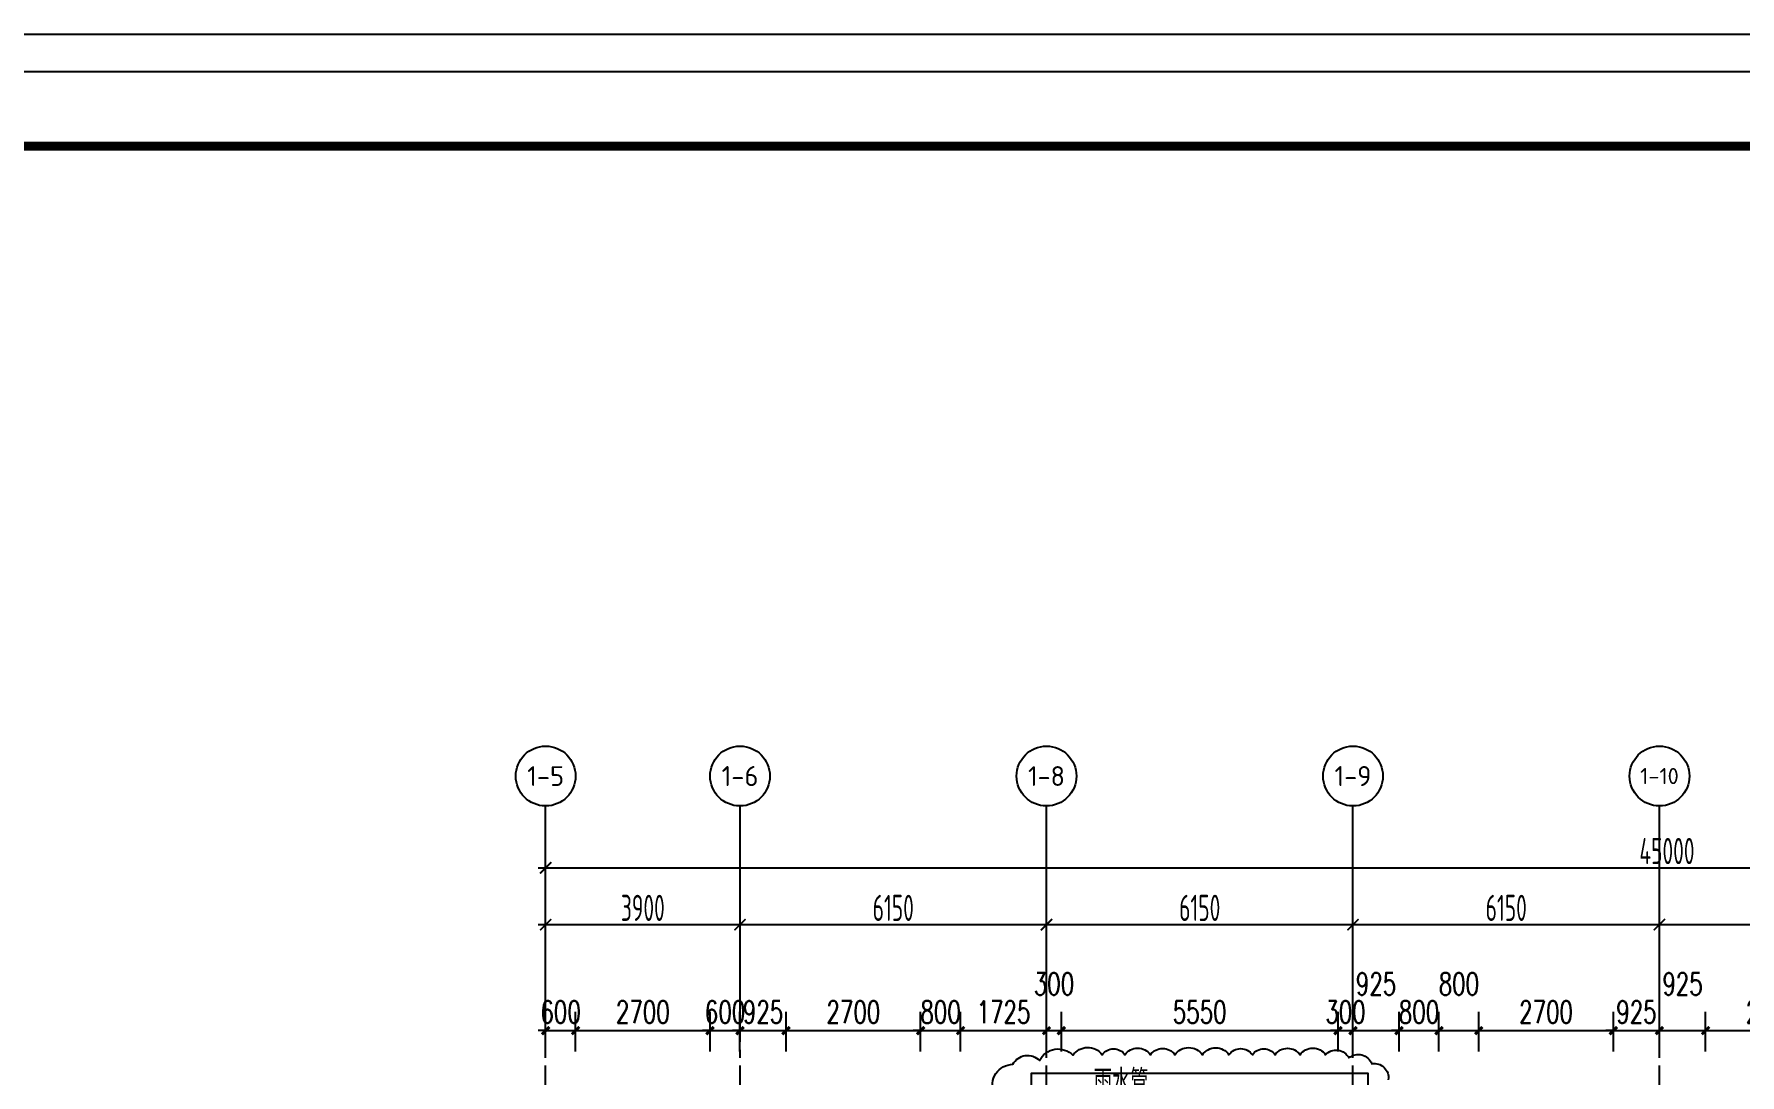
# Model space of a CAD drawing. Header units: millimetres. Extents: x -1048436 to -185795, y -983427 to 400387.
# Drawn here: x -749677 to -715449, y 21351 to 42240 of the extents above; entities that cross this region are included whole.
import ezdxf
from ezdxf.enums import TextEntityAlignment as Align

# ---------------------------------------------------------------- set-up
doc = ezdxf.new("R2010")
doc.units = ezdxf.units.MM
doc.header["$LTSCALE"] = 500
doc.linetypes.add('一层轴网$0$CENTER', pattern=[50.8, 31.75, -6.35, 6.35, -6.35])
for name, color, linetype in [('AXIS_TEXT', 7, 'Continuous'), ('C-SHET-TTLB', 11, 'Continuous'), ('PUB_DIM', 3, 'Continuous'), ('PUB_TEXT', 7, 'Continuous'), ('一层轴网$0$建-文字', 4, 'Continuous'), ('一层轴网$0$建-符号', 150, 'Continuous'), ('一层轴网$0$建-轴线', 1, '一层轴网$0$CENTER')]:
    doc.layers.add(name, color=color, linetype=linetype)
doc.layers.add('建-非打-01', color=6, linetype='Continuous', plot=False)
doc.styles.add('_TCH_DIM', font='SIMPLEX', dxfattribs={"bigfont": 'GBCBIG'})
doc.styles.add('_TCH_DIM_T3', font='SIMPLEX', dxfattribs={"width": 0.705882, "bigfont": 'GBCBIG'})
doc.styles.add('COMPLEX', font='COMPLEX')
doc.styles.add('ECADI', font='hzs.shx', dxfattribs={"width": 0.7, "bigfont": 'hztxt.shx'})
doc.styles.add('一层轴网$0$XD2008', font='xd-hzs.shx', dxfattribs={"width": 0.7, "bigfont": 'xd-hztxt.shx'})
doc.styles.add('一层轴网$0$XD2008_T3', font='xd-hzs.shx', dxfattribs={"width": 0.7, "bigfont": 'xd-hztxt.shx'})
doc.dimstyles.new('_TCH_ARCH&&150', dxfattribs={"dimtxt": 446.25, "dimasz": 150, "dimexe": 375, "dimexo": 450, "dimgap": 150, "dimtad": 1, "dimdec": 0, "dimzin": 0, "dimdsep": 46, "dimtxsty": '_TCH_DIM_T3', "dimblk": 'ARCHTICK', "dimcen": 0.09, "dimclrt": 7, "dimazin": 2, "dimtfac": 1, "dimtdec": 0, "dimtix": 1, "dimtmove": 2, "dimatfit": 3, "dimldrblk": 'ARCHTICK', "dimfxl": 1, "dimtolj": 1, "dimtzin": 0, "dimarcsym": 0})
doc.dimstyles.new('一层轴网$0$XD100&&150', dxfattribs={"dimtxt": 525, "dimasz": 225, "dimexe": 150, "dimexo": 150, "dimgap": 75, "dimtad": 1, "dimdec": 0, "dimdsep": 46, "dimtxsty": '一层轴网$0$XD2008_T3', "dimblk": '一层轴网$0$_ARCHTICK', "dimcen": 2.5, "dimdle": 150, "dimclrt": 7, "dimaunit": 1, "dimadec": 0, "dimazin": 0, "dimtfac": 1, "dimtdec": 0, "dimtix": 1, "dimtmove": 0, "dimatfit": 3, "dimfxl": 1, "dimtolj": 1, "dimtzin": 0, "dimarcsym": 0})

# ---------------------------------------------------------------- blocks, each defined once
blk = doc.blocks.new('集团图框A0')
at = {"layer": 'C-SHET-TTLB'}
for points in [[(1015.73, -1212.37), (1015.73, -2063.37), (-183.27, -2063.37), (-183.27, -1212.37)], [(1010.73, -1217.37), (1010.73, -2058.37), (-178.27, -2058.37), (-178.27, -1217.37)]]:
    blk.add_lwpolyline(points, close=True, dxfattribs=at)
at = {"layer": 'C-SHET-TTLB', "const_width": 1.2}
blk.add_lwpolyline([(-159.87, -1227.37), (1000.73, -1227.37), (1000.73, -2048.37), (-159.87, -2048.37)], close=True, dxfattribs=at)
at = {"color": 2, "style": 'ECADI', "width": 0.7}
for tag, p in [('序号1', (929.61, -1745.73)), ('记要1', (957.8, -1745.75)), ('日期1', (993.15, -1745.56)), ('序号2', (929.61, -1751.61)), ('记要2', (957.8, -1751.63)), ('日期2', (993.15, -1751.44)), ('序号3', (929.61, -1757.47)), ('记要3', (957.8, -1757.49)), ('日期3', (993.15, -1757.31)), ('序号4', (929.61, -1763.36)), ('记要4', (957.8, -1763.38)), ('日期4', (993.15, -1763.19)), ('合作设计单位', (962.41, -1906.6)), ('审定人', (961.73, -1925.59)), ('审核人', (961.73, -1935.07)), ('设计总负责人', (961.73, -1944.83)), ('专业负责人', (961.73, -1955.56)), ('校对人', (961.73, -1965.81)), ('设计人', (961.73, -1975.68)), ('建设单位上', (964.26, -1983.78)), ('建设单位中', (964.26, -1987.74)), ('建设单位下', (964.26, -1991.58)), ('项目名称上', (964.24, -1996.15)), ('项目名称中', (964.24, -2000.23)), ('项目名称下', (964.24, -2004.18)), ('子项', (963.47, -2010.78)), ('图名上', (964.36, -2017.44)), ('图名中', (964.36, -2021.34)), ('图名下', (964.36, -2025.46)), ('工程编号', (946.99, -2031.42)), ('阶段', (983.81, -2031.45)), ('比例', (945.85, -2038.04)), ('专业', (983.61, -2037.82)), ('日期', (945.99, -2044.58)), ('图别、图号', (985.93, -2044.68))]:
    blk.add_attdef(tag, text='', height=3.5, dxfattribs=at).set_placement(p, align=Align.MIDDLE)
blk = doc.blocks.new('A0')
blk.add_blockref('集团图框A0', (-1070456.26, -656962.74))
blk = doc.blocks.new('A$C1A8E3B15')
at = {"layer": 'PUB_TEXT', "style": '_TCH_DIM'}
blk.add_text('雨水管', height=506.4, dxfattribs=at).set_placement((25100, 773))
blk = doc.blocks.new('_AXISO')
blk.add_circle((0, 0), 0.5)
at = {"layer": 'AXIS_TEXT', "style": 'COMPLEX', "width": 1.041667}
blk.add_attdef('A', text='', height=0.56, dxfattribs=at).set_placement((-0.25, -0.28), (0.25, -0.28), align=Align.FIT)
blk = doc.blocks.new('一层轴网$0$_ARCHTICK')
at = {"color": 0, "linetype": 'ByBlock', "const_width": 0.15}
blk.add_lwpolyline([(-0.5, -0.5), (0.5, 0.5)], dxfattribs=at)
blk = doc.blocks.new('*D3036')
at = {"layer": 'Defpoints', "color": 0, "transparency": 16777216}
for p in [(17850, 83960), (13950, 82276), (17850, 82276)]:
    blk.add_point(p, dxfattribs=at)
at = {"layer": '一层轴网$0$建-符号', "color": 0, "lineweight": -2, "transparency": 16777216}
for p, q in [((13800, 83960), (18000, 83960)), ((13950, 82426), (13950, 84110)), ((17850, 82426), (17850, 84110))]:
    blk.add_line(p, q, dxfattribs=at)
at = {"layer": '一层轴网$0$建-符号', "color": 0, "lineweight": -2, "transparency": 16777216, "xscale": 225, "yscale": 225, "zscale": 225, "rotation": 180}
blk.add_blockref('一层轴网$0$_ARCHTICK', (13950, 83960), dxfattribs=at)
at = {"layer": '一层轴网$0$建-符号', "color": 0, "lineweight": -2, "transparency": 16777216, "xscale": 225, "yscale": 225, "zscale": 225}
blk.add_blockref('一层轴网$0$_ARCHTICK', (17850, 83960), dxfattribs=at)
at = {"layer": '一层轴网$0$建-符号', "color": 7, "transparency": 16777216, "insert": (15900, 84297), "char_height": 525, "attachment_point": 5, "style": '一层轴网$0$XD2008_T3'}
blk.add_mtext('\\A1;3900', dxfattribs=at)
blk = doc.blocks.new('*D3037')
at = {"layer": 'Defpoints', "color": 0, "transparency": 16777216}
for p in [(24000, 83960), (17850, 82276), (24000, 82276)]:
    blk.add_point(p, dxfattribs=at)
at = {"layer": '一层轴网$0$建-符号', "color": 0, "lineweight": -2, "transparency": 16777216}
for p, q in [((17700, 83960), (24150, 83960)), ((17850, 82426), (17850, 84110)), ((24000, 82426), (24000, 84110))]:
    blk.add_line(p, q, dxfattribs=at)
at = {"layer": '一层轴网$0$建-符号', "color": 0, "lineweight": -2, "transparency": 16777216, "xscale": 225, "yscale": 225, "zscale": 225, "rotation": 180}
blk.add_blockref('一层轴网$0$_ARCHTICK', (17850, 83960), dxfattribs=at)
at = {"layer": '一层轴网$0$建-符号', "color": 0, "lineweight": -2, "transparency": 16777216, "xscale": 225, "yscale": 225, "zscale": 225}
blk.add_blockref('一层轴网$0$_ARCHTICK', (24000, 83960), dxfattribs=at)
at = {"layer": '一层轴网$0$建-符号', "color": 7, "transparency": 16777216, "insert": (20925, 84297), "char_height": 525, "attachment_point": 5, "style": '一层轴网$0$XD2008_T3'}
blk.add_mtext('\\A1;6150', dxfattribs=at)
blk = doc.blocks.new('*D3038')
at = {"layer": 'Defpoints', "color": 0, "transparency": 16777216}
for p in [(30150, 83960), (24000, 82276), (30150, 82276)]:
    blk.add_point(p, dxfattribs=at)
at = {"layer": '一层轴网$0$建-符号', "color": 0, "lineweight": -2, "transparency": 16777216}
for p, q in [((23850, 83960), (30300, 83960)), ((24000, 82426), (24000, 84110)), ((30150, 82426), (30150, 84110))]:
    blk.add_line(p, q, dxfattribs=at)
at = {"layer": '一层轴网$0$建-符号', "color": 0, "lineweight": -2, "transparency": 16777216, "xscale": 225, "yscale": 225, "zscale": 225, "rotation": 180}
blk.add_blockref('一层轴网$0$_ARCHTICK', (24000, 83960), dxfattribs=at)
at = {"layer": '一层轴网$0$建-符号', "color": 0, "lineweight": -2, "transparency": 16777216, "xscale": 225, "yscale": 225, "zscale": 225}
blk.add_blockref('一层轴网$0$_ARCHTICK', (30150, 83960), dxfattribs=at)
at = {"layer": '一层轴网$0$建-符号', "color": 7, "transparency": 16777216, "insert": (27075, 84297), "char_height": 525, "attachment_point": 5, "style": '一层轴网$0$XD2008_T3'}
blk.add_mtext('\\A1;6150', dxfattribs=at)
blk = doc.blocks.new('*D3039')
at = {"layer": 'Defpoints', "color": 0, "transparency": 16777216}
for p in [(36300, 83960), (30150, 82276), (36300, 82276)]:
    blk.add_point(p, dxfattribs=at)
at = {"layer": '一层轴网$0$建-符号', "color": 0, "lineweight": -2, "transparency": 16777216}
for p, q in [((30000, 83960), (36450, 83960)), ((30150, 82426), (30150, 84110)), ((36300, 82426), (36300, 84110))]:
    blk.add_line(p, q, dxfattribs=at)
at = {"layer": '一层轴网$0$建-符号', "color": 0, "lineweight": -2, "transparency": 16777216, "xscale": 225, "yscale": 225, "zscale": 225, "rotation": 180}
blk.add_blockref('一层轴网$0$_ARCHTICK', (30150, 83960), dxfattribs=at)
at = {"layer": '一层轴网$0$建-符号', "color": 0, "lineweight": -2, "transparency": 16777216, "xscale": 225, "yscale": 225, "zscale": 225}
blk.add_blockref('一层轴网$0$_ARCHTICK', (36300, 83960), dxfattribs=at)
at = {"layer": '一层轴网$0$建-符号', "color": 7, "transparency": 16777216, "insert": (33225, 84297), "char_height": 525, "attachment_point": 5, "style": '一层轴网$0$XD2008_T3'}
blk.add_mtext('\\A1;6150', dxfattribs=at)
blk = doc.blocks.new('*D3040')
at = {"layer": 'Defpoints', "color": 0, "transparency": 16777216}
for p in [(42450, 83960), (36300, 82276), (42450, 82276)]:
    blk.add_point(p, dxfattribs=at)
at = {"layer": '一层轴网$0$建-符号', "color": 0, "lineweight": -2, "transparency": 16777216}
for p, q in [((36150, 83960), (42600, 83960)), ((36300, 82426), (36300, 84110)), ((42450, 82426), (42450, 84110))]:
    blk.add_line(p, q, dxfattribs=at)
at = {"layer": '一层轴网$0$建-符号', "color": 0, "lineweight": -2, "transparency": 16777216, "xscale": 225, "yscale": 225, "zscale": 225, "rotation": 180}
blk.add_blockref('一层轴网$0$_ARCHTICK', (36300, 83960), dxfattribs=at)
at = {"layer": '一层轴网$0$建-符号', "color": 0, "lineweight": -2, "transparency": 16777216, "xscale": 225, "yscale": 225, "zscale": 225}
blk.add_blockref('一层轴网$0$_ARCHTICK', (42450, 83960), dxfattribs=at)
at = {"layer": '一层轴网$0$建-符号', "color": 7, "transparency": 16777216, "insert": (39375, 84297), "char_height": 525, "attachment_point": 5, "style": '一层轴网$0$XD2008_T3'}
blk.add_mtext('\\A1;6150', dxfattribs=at)
blk = doc.blocks.new('*D3044')
at = {"layer": 'Defpoints', "color": 0, "transparency": 16777216}
for p in [(58950, 85100), (13950, 84110), (58950, 84110)]:
    blk.add_point(p, dxfattribs=at)
at = {"layer": '一层轴网$0$建-符号', "color": 0, "lineweight": -2, "transparency": 16777216}
for p, q in [((13950, 84260), (13950, 85250)), ((58950, 84260), (58950, 85250)), ((13800, 85100), (59100, 85100))]:
    blk.add_line(p, q, dxfattribs=at)
at = {"layer": '一层轴网$0$建-符号', "color": 0, "lineweight": -2, "transparency": 16777216, "xscale": 225, "yscale": 225, "zscale": 225, "rotation": 180}
blk.add_blockref('一层轴网$0$_ARCHTICK', (13950, 85100), dxfattribs=at)
at = {"layer": '一层轴网$0$建-符号', "color": 0, "lineweight": -2, "transparency": 16777216, "xscale": 225, "yscale": 225, "zscale": 225}
blk.add_blockref('一层轴网$0$_ARCHTICK', (58950, 85100), dxfattribs=at)
at = {"layer": '一层轴网$0$建-符号', "color": 7, "transparency": 16777216, "insert": (36450, 85437.5), "char_height": 525, "attachment_point": 5, "style": '一层轴网$0$XD2008_T3'}
blk.add_mtext('\\A1;45000', dxfattribs=at)
blk = doc.blocks.new('_ArchTick')
at = {"color": 0, "linetype": 'ByBlock', "const_width": 0.4}
blk.add_lwpolyline([(-0.5, -0.5), (0.5, 0.5)], dxfattribs=at)
blk = doc.blocks.new('*D1215')
at = {"layer": 'Defpoints', "color": 0, "transparency": 16777216}
for p in [(-738813, 22239), (-739413, 21369), (-738813, 21369)]:
    blk.add_point(p, dxfattribs=at)
at = {"layer": 'PUB_DIM', "color": 0, "lineweight": -2, "transparency": 16777216}
for p, q in [((-739413, 21819), (-739413, 22614)), ((-738813, 21819), (-738813, 22614)), ((-739413, 22239), (-739563, 22239)), ((-739413, 22239), (-738813, 22239)), ((-738813, 22239), (-738663, 22239))]:
    blk.add_line(p, q, dxfattribs=at)
at = {"layer": 'PUB_DIM', "color": 0, "lineweight": -2, "transparency": 16777216, "xscale": 150, "yscale": 150, "zscale": 150}
blk.add_blockref('_ArchTick', (-739413, 22239), dxfattribs=at)
at = {"layer": 'PUB_DIM', "color": 0, "lineweight": -2, "transparency": 16777216, "xscale": 150, "yscale": 150, "zscale": 150, "rotation": 180}
blk.add_blockref('_ArchTick', (-738813, 22239), dxfattribs=at)
at = {"layer": 'PUB_DIM', "color": 7, "transparency": 16777216, "insert": (-739113, 22613), "char_height": 446.2, "attachment_point": 5, "style": '_TCH_DIM_T3'}
blk.add_mtext('\\A1;600', dxfattribs=at)
blk = doc.blocks.new('*D1216')
at = {"layer": 'Defpoints', "color": 0, "transparency": 16777216}
for p in [(-736113, 22239), (-738813, 21369), (-736113, 21369)]:
    blk.add_point(p, dxfattribs=at)
at = {"layer": 'PUB_DIM', "color": 0, "lineweight": -2, "transparency": 16777216}
for p, q in [((-738813, 21819), (-738813, 22614)), ((-736113, 21819), (-736113, 22614)), ((-738813, 22239), (-736113, 22239))]:
    blk.add_line(p, q, dxfattribs=at)
at = {"layer": 'PUB_DIM', "color": 0, "lineweight": -2, "transparency": 16777216, "xscale": 150, "yscale": 150, "zscale": 150, "rotation": 180}
blk.add_blockref('_ArchTick', (-738813, 22239), dxfattribs=at)
at = {"layer": 'PUB_DIM', "color": 0, "lineweight": -2, "transparency": 16777216, "xscale": 150, "yscale": 150, "zscale": 150}
blk.add_blockref('_ArchTick', (-736113, 22239), dxfattribs=at)
at = {"layer": 'PUB_DIM', "color": 7, "transparency": 16777216, "insert": (-737463, 22613), "char_height": 446.2, "attachment_point": 5, "style": '_TCH_DIM_T3'}
blk.add_mtext('\\A1;2700', dxfattribs=at)
blk = doc.blocks.new('*D1217')
at = {"layer": 'Defpoints', "color": 0, "transparency": 16777216}
for p in [(-735513, 22239), (-736113, 21369), (-735513, 21369)]:
    blk.add_point(p, dxfattribs=at)
at = {"layer": 'PUB_DIM', "color": 0, "lineweight": -2, "transparency": 16777216}
for p, q in [((-736113, 21819), (-736113, 22614)), ((-735513, 21819), (-735513, 22614)), ((-736113, 22239), (-736263, 22239)), ((-736113, 22239), (-735513, 22239)), ((-735513, 22239), (-735363, 22239))]:
    blk.add_line(p, q, dxfattribs=at)
at = {"layer": 'PUB_DIM', "color": 0, "lineweight": -2, "transparency": 16777216, "xscale": 150, "yscale": 150, "zscale": 150}
blk.add_blockref('_ArchTick', (-736113, 22239), dxfattribs=at)
at = {"layer": 'PUB_DIM', "color": 0, "lineweight": -2, "transparency": 16777216, "xscale": 150, "yscale": 150, "zscale": 150, "rotation": 180}
blk.add_blockref('_ArchTick', (-735513, 22239), dxfattribs=at)
at = {"layer": 'PUB_DIM', "color": 7, "transparency": 16777216, "insert": (-735813, 22613), "char_height": 446.2, "attachment_point": 5, "style": '_TCH_DIM_T3'}
blk.add_mtext('\\A1;600', dxfattribs=at)
blk = doc.blocks.new('*D1218')
at = {"layer": 'Defpoints', "color": 0, "transparency": 16777216}
for p in [(-734588, 22239), (-735513, 21369), (-734588, 21369)]:
    blk.add_point(p, dxfattribs=at)
at = {"layer": 'PUB_DIM', "color": 0, "lineweight": -2, "transparency": 16777216}
for p, q in [((-735513, 21819), (-735513, 22614)), ((-734588, 21819), (-734588, 22614)), ((-735513, 22239), (-735663, 22239)), ((-735513, 22239), (-734588, 22239)), ((-734588, 22239), (-734438, 22239))]:
    blk.add_line(p, q, dxfattribs=at)
at = {"layer": 'PUB_DIM', "color": 0, "lineweight": -2, "transparency": 16777216, "xscale": 150, "yscale": 150, "zscale": 150}
blk.add_blockref('_ArchTick', (-735513, 22239), dxfattribs=at)
at = {"layer": 'PUB_DIM', "color": 0, "lineweight": -2, "transparency": 16777216, "xscale": 150, "yscale": 150, "zscale": 150, "rotation": 180}
blk.add_blockref('_ArchTick', (-734588, 22239), dxfattribs=at)
at = {"layer": 'PUB_DIM', "color": 7, "transparency": 16777216, "insert": (-735050, 22613), "char_height": 446.2, "attachment_point": 5, "style": '_TCH_DIM_T3'}
blk.add_mtext('\\A1;925', dxfattribs=at)
blk = doc.blocks.new('*D1219')
at = {"layer": 'Defpoints', "color": 0, "transparency": 16777216}
for p in [(-731888, 22239), (-734588, 21369), (-731888, 21369)]:
    blk.add_point(p, dxfattribs=at)
at = {"layer": 'PUB_DIM', "color": 0, "lineweight": -2, "transparency": 16777216}
for p, q in [((-734588, 21819), (-734588, 22614)), ((-731888, 21819), (-731888, 22614)), ((-734588, 22239), (-731888, 22239))]:
    blk.add_line(p, q, dxfattribs=at)
at = {"layer": 'PUB_DIM', "color": 0, "lineweight": -2, "transparency": 16777216, "xscale": 150, "yscale": 150, "zscale": 150, "rotation": 180}
blk.add_blockref('_ArchTick', (-734588, 22239), dxfattribs=at)
at = {"layer": 'PUB_DIM', "color": 0, "lineweight": -2, "transparency": 16777216, "xscale": 150, "yscale": 150, "zscale": 150}
blk.add_blockref('_ArchTick', (-731888, 22239), dxfattribs=at)
at = {"layer": 'PUB_DIM', "color": 7, "transparency": 16777216, "insert": (-733238, 22613), "char_height": 446.2, "attachment_point": 5, "style": '_TCH_DIM_T3'}
blk.add_mtext('\\A1;2700', dxfattribs=at)
blk = doc.blocks.new('*D1220')
at = {"layer": 'Defpoints', "color": 0, "transparency": 16777216}
for p in [(-731088, 22239), (-731888, 21369), (-731088, 21369)]:
    blk.add_point(p, dxfattribs=at)
at = {"layer": 'PUB_DIM', "color": 0, "lineweight": -2, "transparency": 16777216}
for p, q in [((-731888, 21819), (-731888, 22614)), ((-731088, 21819), (-731088, 22614)), ((-731888, 22239), (-732038, 22239)), ((-731888, 22239), (-731088, 22239)), ((-731088, 22239), (-730938, 22239))]:
    blk.add_line(p, q, dxfattribs=at)
at = {"layer": 'PUB_DIM', "color": 0, "lineweight": -2, "transparency": 16777216, "xscale": 150, "yscale": 150, "zscale": 150}
blk.add_blockref('_ArchTick', (-731888, 22239), dxfattribs=at)
at = {"layer": 'PUB_DIM', "color": 0, "lineweight": -2, "transparency": 16777216, "xscale": 150, "yscale": 150, "zscale": 150, "rotation": 180}
blk.add_blockref('_ArchTick', (-731088, 22239), dxfattribs=at)
at = {"layer": 'PUB_DIM', "color": 7, "transparency": 16777216, "insert": (-731488, 22613), "char_height": 446.2, "attachment_point": 5, "style": '_TCH_DIM_T3'}
blk.add_mtext('\\A1;800', dxfattribs=at)
blk = doc.blocks.new('*D1221')
at = {"layer": 'Defpoints', "color": 0, "transparency": 16777216}
for p in [(-729363, 22239), (-731088, 21369), (-729363, 21369)]:
    blk.add_point(p, dxfattribs=at)
at = {"layer": 'PUB_DIM', "color": 0, "lineweight": -2, "transparency": 16777216}
for p, q in [((-731088, 21819), (-731088, 22614)), ((-729363, 21819), (-729363, 22614)), ((-731088, 22239), (-729363, 22239))]:
    blk.add_line(p, q, dxfattribs=at)
at = {"layer": 'PUB_DIM', "color": 0, "lineweight": -2, "transparency": 16777216, "xscale": 150, "yscale": 150, "zscale": 150, "rotation": 180}
blk.add_blockref('_ArchTick', (-731088, 22239), dxfattribs=at)
at = {"layer": 'PUB_DIM', "color": 0, "lineweight": -2, "transparency": 16777216, "xscale": 150, "yscale": 150, "zscale": 150}
blk.add_blockref('_ArchTick', (-729363, 22239), dxfattribs=at)
at = {"layer": 'PUB_DIM', "color": 7, "transparency": 16777216, "insert": (-730225, 22613), "char_height": 446.2, "attachment_point": 5, "style": '_TCH_DIM_T3'}
blk.add_mtext('\\A1;1725', dxfattribs=at)
blk = doc.blocks.new('*D1222')
at = {"layer": 'Defpoints', "color": 0, "transparency": 16777216}
for p in [(-729063, 22239), (-729363, 21369), (-729063, 21369)]:
    blk.add_point(p, dxfattribs=at)
at = {"layer": 'PUB_DIM', "color": 0, "lineweight": -2, "transparency": 16777216}
for p, q in [((-729363, 21819), (-729363, 22614)), ((-729063, 21819), (-729063, 22614)), ((-729363, 22239), (-729063, 22239))]:
    blk.add_line(p, q, dxfattribs=at)
at = {"layer": 'PUB_DIM', "color": 0, "lineweight": -2, "transparency": 16777216, "xscale": 150, "yscale": 150, "zscale": 150, "rotation": 180}
blk.add_blockref('_ArchTick', (-729363, 22239), dxfattribs=at)
at = {"layer": 'PUB_DIM', "color": 0, "lineweight": -2, "transparency": 16777216, "xscale": 150, "yscale": 150, "zscale": 150}
blk.add_blockref('_ArchTick', (-729063, 22239), dxfattribs=at)
at = {"layer": 'PUB_DIM', "color": 7, "transparency": 16777216, "insert": (-729213, 23177), "char_height": 446.2, "attachment_point": 5, "style": '_TCH_DIM_T3'}
blk.add_mtext('\\A1;300', dxfattribs=at)
blk = doc.blocks.new('*D1223')
at = {"layer": 'Defpoints', "color": 0, "transparency": 16777216}
for p in [(-723513, 22239), (-729063, 21369), (-723513, 21369)]:
    blk.add_point(p, dxfattribs=at)
at = {"layer": 'PUB_DIM', "color": 0, "lineweight": -2, "transparency": 16777216}
for p, q in [((-729063, 21819), (-729063, 22614)), ((-723513, 21819), (-723513, 22614)), ((-729063, 22239), (-723513, 22239))]:
    blk.add_line(p, q, dxfattribs=at)
at = {"layer": 'PUB_DIM', "color": 0, "lineweight": -2, "transparency": 16777216, "xscale": 150, "yscale": 150, "zscale": 150, "rotation": 180}
blk.add_blockref('_ArchTick', (-729063, 22239), dxfattribs=at)
at = {"layer": 'PUB_DIM', "color": 0, "lineweight": -2, "transparency": 16777216, "xscale": 150, "yscale": 150, "zscale": 150}
blk.add_blockref('_ArchTick', (-723513, 22239), dxfattribs=at)
at = {"layer": 'PUB_DIM', "color": 7, "transparency": 16777216, "insert": (-726288, 22613), "char_height": 446.2, "attachment_point": 5, "style": '_TCH_DIM_T3'}
blk.add_mtext('\\A1;5550', dxfattribs=at)
blk = doc.blocks.new('*D1224')
at = {"layer": 'Defpoints', "color": 0, "transparency": 16777216}
for p in [(-723213, 22239), (-723513, 21369), (-723213, 21369)]:
    blk.add_point(p, dxfattribs=at)
at = {"layer": 'PUB_DIM', "color": 0, "lineweight": -2, "transparency": 16777216}
for p, q in [((-723513, 21819), (-723513, 22614)), ((-723213, 21819), (-723213, 22614)), ((-723513, 22239), (-723663, 22239)), ((-723513, 22239), (-723213, 22239)), ((-723213, 22239), (-723063, 22239))]:
    blk.add_line(p, q, dxfattribs=at)
at = {"layer": 'PUB_DIM', "color": 0, "lineweight": -2, "transparency": 16777216, "xscale": 150, "yscale": 150, "zscale": 150}
blk.add_blockref('_ArchTick', (-723513, 22239), dxfattribs=at)
at = {"layer": 'PUB_DIM', "color": 0, "lineweight": -2, "transparency": 16777216, "xscale": 150, "yscale": 150, "zscale": 150, "rotation": 180}
blk.add_blockref('_ArchTick', (-723213, 22239), dxfattribs=at)
at = {"layer": 'PUB_DIM', "color": 7, "transparency": 16777216, "insert": (-723363, 22613), "char_height": 446.2, "attachment_point": 5, "style": '_TCH_DIM_T3'}
blk.add_mtext('\\A1;300', dxfattribs=at)
blk = doc.blocks.new('*D1225')
at = {"layer": 'Defpoints', "color": 0, "transparency": 16777216}
for p in [(-722288, 22239), (-723213, 21369), (-722288, 21369)]:
    blk.add_point(p, dxfattribs=at)
at = {"layer": 'PUB_DIM', "color": 0, "lineweight": -2, "transparency": 16777216}
for p, q in [((-723213, 21819), (-723213, 22614)), ((-722288, 21819), (-722288, 22614)), ((-723213, 22239), (-722288, 22239))]:
    blk.add_line(p, q, dxfattribs=at)
at = {"layer": 'PUB_DIM', "color": 0, "lineweight": -2, "transparency": 16777216, "xscale": 150, "yscale": 150, "zscale": 150, "rotation": 180}
blk.add_blockref('_ArchTick', (-723213, 22239), dxfattribs=at)
at = {"layer": 'PUB_DIM', "color": 0, "lineweight": -2, "transparency": 16777216, "xscale": 150, "yscale": 150, "zscale": 150}
blk.add_blockref('_ArchTick', (-722288, 22239), dxfattribs=at)
at = {"layer": 'PUB_DIM', "color": 7, "transparency": 16777216, "insert": (-722750, 23177), "char_height": 446.2, "attachment_point": 5, "style": '_TCH_DIM_T3'}
blk.add_mtext('\\A1;925', dxfattribs=at)
blk = doc.blocks.new('*D1226')
at = {"layer": 'Defpoints', "color": 0, "transparency": 16777216}
for p in [(-721488, 22239), (-722288, 21369), (-721488, 21369)]:
    blk.add_point(p, dxfattribs=at)
at = {"layer": 'PUB_DIM', "color": 0, "lineweight": -2, "transparency": 16777216}
for p, q in [((-722288, 21819), (-722288, 22614)), ((-721488, 21819), (-721488, 22614)), ((-722288, 22239), (-722438, 22239)), ((-722288, 22239), (-721488, 22239)), ((-721488, 22239), (-721338, 22239))]:
    blk.add_line(p, q, dxfattribs=at)
at = {"layer": 'PUB_DIM', "color": 0, "lineweight": -2, "transparency": 16777216, "xscale": 150, "yscale": 150, "zscale": 150}
blk.add_blockref('_ArchTick', (-722288, 22239), dxfattribs=at)
at = {"layer": 'PUB_DIM', "color": 0, "lineweight": -2, "transparency": 16777216, "xscale": 150, "yscale": 150, "zscale": 150, "rotation": 180}
blk.add_blockref('_ArchTick', (-721488, 22239), dxfattribs=at)
at = {"layer": 'PUB_DIM', "color": 7, "transparency": 16777216, "insert": (-721888, 22613), "char_height": 446.2, "attachment_point": 5, "style": '_TCH_DIM_T3'}
blk.add_mtext('\\A1;800', dxfattribs=at)
blk = doc.blocks.new('*D1227')
at = {"layer": 'Defpoints', "color": 0, "transparency": 16777216}
for p in [(-720688, 22239), (-721488, 21369), (-720688, 21369)]:
    blk.add_point(p, dxfattribs=at)
at = {"layer": 'PUB_DIM', "color": 0, "lineweight": -2, "transparency": 16777216}
for p, q in [((-721488, 21819), (-721488, 22614)), ((-720688, 21819), (-720688, 22614)), ((-721488, 22239), (-720688, 22239))]:
    blk.add_line(p, q, dxfattribs=at)
at = {"layer": 'PUB_DIM', "color": 0, "lineweight": -2, "transparency": 16777216, "xscale": 150, "yscale": 150, "zscale": 150, "rotation": 180}
blk.add_blockref('_ArchTick', (-721488, 22239), dxfattribs=at)
at = {"layer": 'PUB_DIM', "color": 0, "lineweight": -2, "transparency": 16777216, "xscale": 150, "yscale": 150, "zscale": 150}
blk.add_blockref('_ArchTick', (-720688, 22239), dxfattribs=at)
at = {"layer": 'PUB_DIM', "color": 7, "transparency": 16777216, "insert": (-721088, 23177), "char_height": 446.2, "attachment_point": 5, "style": '_TCH_DIM_T3'}
blk.add_mtext('\\A1;800', dxfattribs=at)
blk = doc.blocks.new('*D1228')
at = {"layer": 'Defpoints', "color": 0, "transparency": 16777216}
for p in [(-717988, 22239), (-720688, 21369), (-717988, 21369)]:
    blk.add_point(p, dxfattribs=at)
at = {"layer": 'PUB_DIM', "color": 0, "lineweight": -2, "transparency": 16777216}
for p, q in [((-720688, 21819), (-720688, 22614)), ((-717988, 21819), (-717988, 22614)), ((-720688, 22239), (-717988, 22239))]:
    blk.add_line(p, q, dxfattribs=at)
at = {"layer": 'PUB_DIM', "color": 0, "lineweight": -2, "transparency": 16777216, "xscale": 150, "yscale": 150, "zscale": 150, "rotation": 180}
blk.add_blockref('_ArchTick', (-720688, 22239), dxfattribs=at)
at = {"layer": 'PUB_DIM', "color": 0, "lineweight": -2, "transparency": 16777216, "xscale": 150, "yscale": 150, "zscale": 150}
blk.add_blockref('_ArchTick', (-717988, 22239), dxfattribs=at)
at = {"layer": 'PUB_DIM', "color": 7, "transparency": 16777216, "insert": (-719338, 22613), "char_height": 446.2, "attachment_point": 5, "style": '_TCH_DIM_T3'}
blk.add_mtext('\\A1;2700', dxfattribs=at)
blk = doc.blocks.new('*D1229')
at = {"layer": 'Defpoints', "color": 0, "transparency": 16777216}
for p in [(-717063, 22239), (-717988, 21369), (-717063, 21369)]:
    blk.add_point(p, dxfattribs=at)
at = {"layer": 'PUB_DIM', "color": 0, "lineweight": -2, "transparency": 16777216}
for p, q in [((-717988, 21819), (-717988, 22614)), ((-717063, 21819), (-717063, 22614)), ((-717988, 22239), (-718138, 22239)), ((-717988, 22239), (-717063, 22239)), ((-717063, 22239), (-716913, 22239))]:
    blk.add_line(p, q, dxfattribs=at)
at = {"layer": 'PUB_DIM', "color": 0, "lineweight": -2, "transparency": 16777216, "xscale": 150, "yscale": 150, "zscale": 150}
blk.add_blockref('_ArchTick', (-717988, 22239), dxfattribs=at)
at = {"layer": 'PUB_DIM', "color": 0, "lineweight": -2, "transparency": 16777216, "xscale": 150, "yscale": 150, "zscale": 150, "rotation": 180}
blk.add_blockref('_ArchTick', (-717063, 22239), dxfattribs=at)
at = {"layer": 'PUB_DIM', "color": 7, "transparency": 16777216, "insert": (-717525, 22613), "char_height": 446.2, "attachment_point": 5, "style": '_TCH_DIM_T3'}
blk.add_mtext('\\A1;925', dxfattribs=at)
blk = doc.blocks.new('*D1230')
at = {"layer": 'Defpoints', "color": 0, "transparency": 16777216}
for p in [(-716138, 22239), (-717063, 21369), (-716138, 21369)]:
    blk.add_point(p, dxfattribs=at)
at = {"layer": 'PUB_DIM', "color": 0, "lineweight": -2, "transparency": 16777216}
for p, q in [((-717063, 21819), (-717063, 22614)), ((-716138, 21819), (-716138, 22614)), ((-717063, 22239), (-716138, 22239))]:
    blk.add_line(p, q, dxfattribs=at)
at = {"layer": 'PUB_DIM', "color": 0, "lineweight": -2, "transparency": 16777216, "xscale": 150, "yscale": 150, "zscale": 150, "rotation": 180}
blk.add_blockref('_ArchTick', (-717063, 22239), dxfattribs=at)
at = {"layer": 'PUB_DIM', "color": 0, "lineweight": -2, "transparency": 16777216, "xscale": 150, "yscale": 150, "zscale": 150}
blk.add_blockref('_ArchTick', (-716138, 22239), dxfattribs=at)
at = {"layer": 'PUB_DIM', "color": 7, "transparency": 16777216, "insert": (-716600, 23177), "char_height": 446.2, "attachment_point": 5, "style": '_TCH_DIM_T3'}
blk.add_mtext('\\A1;925', dxfattribs=at)
blk = doc.blocks.new('*D1231')
at = {"layer": 'Defpoints', "color": 0, "transparency": 16777216}
for p in [(-713438, 22239), (-716138, 21369), (-713438, 21369)]:
    blk.add_point(p, dxfattribs=at)
at = {"layer": 'PUB_DIM', "color": 0, "lineweight": -2, "transparency": 16777216}
for p, q in [((-716138, 21819), (-716138, 22614)), ((-713438, 21819), (-713438, 22614)), ((-716138, 22239), (-713438, 22239))]:
    blk.add_line(p, q, dxfattribs=at)
at = {"layer": 'PUB_DIM', "color": 0, "lineweight": -2, "transparency": 16777216, "xscale": 150, "yscale": 150, "zscale": 150, "rotation": 180}
blk.add_blockref('_ArchTick', (-716138, 22239), dxfattribs=at)
at = {"layer": 'PUB_DIM', "color": 0, "lineweight": -2, "transparency": 16777216, "xscale": 150, "yscale": 150, "zscale": 150}
blk.add_blockref('_ArchTick', (-713438, 22239), dxfattribs=at)
at = {"layer": 'PUB_DIM', "color": 7, "transparency": 16777216, "insert": (-714788, 22613), "char_height": 446.2, "attachment_point": 5, "style": '_TCH_DIM_T3'}
blk.add_mtext('\\A1;2700', dxfattribs=at)
blk = doc.blocks.new('A$C2C8523F8')
at = {"layer": '一层轴网$0$建-符号'}
for p, q in [((13950, 82276.4), (13950, 86342.8)), ((17850, 82276.4), (17850, 86342.8)), ((24000, 82276.4), (24000, 86342.8)), ((30150, 82276.4), (30150, 86342.8)), ((36300, 82276.4), (36300, 86342.8))]:
    blk.add_line(p, q, dxfattribs=at)
at = {"layer": '一层轴网$0$建-轴线', "ltscale": 0.05}
for points in [[(13950, 57476.4), (13950, 82276.4)], [(17850, 57476.4), (17850, 82276.4)], [(24000, 57476.4), (24000, 82276.4)], [(30150, 57476.4), (30150, 82276.4)], [(36300, 57476.4), (36300, 82276.4)]]:
    blk.add_lwpolyline(points, dxfattribs=at)
at = {"layer": '一层轴网$0$建-符号'}
ref = blk.add_blockref('_AXISO', (13950, 86942.8), dxfattribs=dict(at, xscale=1200, yscale=1200, zscale=1200))
ref.add_attrib('A', '1-5', dxfattribs={"layer": '一层轴网$0$建-文字', "height": 396.67, "style": '一层轴网$0$XD2008', "width": 0.808889}).set_placement((13579.8, 86744.4), (14320.2, 86744.4), align=Align.FIT)
ref = blk.add_blockref('_AXISO', (17850, 86942.8), dxfattribs=dict(at, xscale=1200, yscale=1200, zscale=1200))
ref.add_attrib('A', '1-6', dxfattribs={"layer": '一层轴网$0$建-文字', "height": 402.24, "style": '一层轴网$0$XD2008', "width": 0.80791}).set_placement((17481.3, 86741.7), (18218.7, 86741.7), align=Align.FIT)
ref = blk.add_blockref('_AXISO', (24000, 86942.8), dxfattribs=dict(at, xscale=1200, yscale=1200, zscale=1200))
ref.add_attrib('A', '1-8', dxfattribs={"layer": '一层轴网$0$建-文字', "height": 396.67, "style": '一层轴网$0$XD2008', "width": 0.808889}).set_placement((23629.8, 86744.4), (24370.2, 86744.4), align=Align.FIT)
ref = blk.add_blockref('_AXISO', (30150, 86942.8), dxfattribs=dict(at, xscale=1200, yscale=1200, zscale=1200))
ref.add_attrib('A', '1-9', dxfattribs={"layer": '一层轴网$0$建-文字', "height": 402.24, "style": '一层轴网$0$XD2008', "width": 0.80791}).set_placement((29781.3, 86741.7), (30518.7, 86741.7), align=Align.FIT)
ref = blk.add_blockref('_AXISO', (36300, 86942.8), dxfattribs=dict(at, xscale=1200, yscale=1200, zscale=1200))
ref.add_attrib('A', '1-10', dxfattribs={"layer": '一层轴网$0$建-文字', "height": 323.08, "style": '一层轴网$0$XD2008', "width": 0.78}).set_placement((35912.3, 86781.2), (36687.7, 86781.2), align=Align.FIT)
for p1, p2, distance, picture, middle in [((13950, 84110), (58950, 84110), 990, '*D3044', (36450, 85437.5)), ((13950, 82276.4), (17850, 82276.4), 1683.6, '*D3036', (15900, 84297.5)), ((17850, 82276.4), (24000, 82276.4), 1683.6, '*D3037', (20925, 84297.5)), ((24000, 82276.4), (30150, 82276.4), 1683.6, '*D3038', (27075, 84297.5)), ((30150, 82276.4), (36300, 82276.4), 1683.6, '*D3039', (33225, 84297.5)), ((36300, 82276.4), (42450, 82276.4), 1683.6, '*D3040', (39375, 84297.5))]:
    dim = blk.add_aligned_dim(p1=p1, p2=p2, distance=distance, dimstyle='一层轴网$0$XD100&&150', dxfattribs=at)
    dim.commit()
    dim.dimension.update_dxf_attribs({"geometry": picture, "text_midpoint": middle})

msp = doc.modelspace()

# ---------------------------------------------------------------- linework, layer by layer
msp.add_lwpolyline([(-729662.7, 20482.4), (-729662.7, 21382.4), (-723212.7, 21382.4), (-722912.7, 21382.4), (-722912.7, 20482.5)])
at = {"layer": '建-非打-01'}
msp.add_lwpolyline([(-730419.4, 20988.9, -0.5205671), (-730036, 21563.6, -0.5205671), (-729503.4, 21638.1, -0.5205671), (-729503.4, 21638.1, -0.5205671), (-728832.4, 21744.5, -0.5205671), (-728832.4, 21744.5, -0.5205671), (-728246.6, 21755.2, -0.5205671), (-728246.6, 21755.2, -0.5205671), (-727788.6, 21755.2, -0.5205671), (-727788.6, 21755.2, -0.5205671), (-727277.4, 21755.2, -0.5205671), (-727277.4, 21755.2, -0.5205671), (-726787.4, 21755.2, -0.5205671), (-726787.4, 21755.2, -0.5205671), (-726233.6, 21755.2, -0.5205671), (-726233.6, 21755.2, -0.5205671), (-725701, 21755.2, -0.5205671), (-725701, 21755.2, -0.5205671), (-725232.4, 21755.2, -0.5205671), (-725232.4, 21755.2, -0.5205671), (-724774.4, 21755.2, -0.5205671), (-724774.4, 21755.2, -0.5205671), (-724273.8, 21755.2, -0.5205671), (-724273.8, 21755.2, -0.5205671), (-723762.6, 21755.2, -0.5205671), (-723762.6, 21755.2, -0.5205671), (-723293.9, 21691.3, -0.5205671), (-723293.9, 21691.3, -0.5205671), (-722835.9, 21574.2, -0.5205671), (-722835.9, 21574.2, -0.5205671), (-722505.7, 21254.9, -0.5205671)], format="xyb", dxfattribs=at)

# ---------------------------------------------------------------- block references
at = {"xscale": 150, "yscale": 150, "zscale": 150}
msp.add_blockref('A0', (159799713.8, 98768506.5), dxfattribs=at)
for name, p in [('A$C2C8523F8', (-753362.7, -59594)), ('A$C1A8E3B15', (-753512.7, 20182.4))]:
    msp.add_blockref(name, p)

# ---------------------------------------------------------------- dimensions: what is measured, and where the dimension line sits
at = {"layer": 'PUB_DIM'}
for base, p1, p2, picture, middle in [((-729062.7, 22239.4), (-729362.7, 21369.2), (-729062.7, 21369.2), '*D1222', (-729212.7, 23176.9)), ((-722287.7, 22239.4), (-723212.7, 21369.2), (-722287.7, 21369.2), '*D1225', (-722750.2, 23176.9)), ((-720687.7, 22239.4), (-721487.7, 21369.2), (-720687.7, 21369.2), '*D1227', (-721087.7, 23176.9)), ((-716137.7, 22239.4), (-717062.7, 21369.2), (-716137.7, 21369.2), '*D1230', (-716600.2, 23176.9))]:
    dim = msp.add_linear_dim(base=base, p1=p1, p2=p2, angle=0, dimstyle='_TCH_ARCH&&150', dxfattribs=at)
    dim.commit()
    dim.dimension.update_dxf_attribs({"geometry": picture, "text_midpoint": middle, "dimtype": 129})
for p1, p2, picture, middle in [((-739412.7, 21369.2), (-738812.8, 21369.2), '*D1215', (-739112.7, 22612.5)), ((-738812.8, 21369.2), (-736112.8, 21369.2), '*D1216', (-737462.8, 22612.5)), ((-736112.8, 21369.2), (-735512.7, 21369.2), '*D1217', (-735812.7, 22612.5)), ((-735512.7, 21369.2), (-734587.7, 21369.2), '*D1218', (-735050.2, 22612.5)), ((-734587.7, 21369.2), (-731887.7, 21369.2), '*D1219', (-733237.7, 22612.5)), ((-731887.7, 21369.2), (-731087.7, 21369.2), '*D1220', (-731487.7, 22612.5)), ((-731087.7, 21369.2), (-729362.7, 21369.2), '*D1221', (-730225.2, 22612.5)), ((-729062.7, 21369.2), (-723512.7, 21369.2), '*D1223', (-726287.7, 22612.5)), ((-723512.7, 21369.2), (-723212.7, 21369.2), '*D1224', (-723362.7, 22612.5)), ((-722287.7, 21369.2), (-721487.7, 21369.2), '*D1226', (-721887.7, 22612.5)), ((-720687.7, 21369.2), (-717987.7, 21369.2), '*D1228', (-719337.7, 22612.5)), ((-717987.7, 21369.2), (-717062.7, 21369.2), '*D1229', (-717525.2, 22612.5)), ((-716137.7, 21369.2), (-713437.7, 21369.2), '*D1231', (-714787.7, 22612.5))]:
    dim = msp.add_aligned_dim(p1=p1, p2=p2, distance=870.2, dimstyle='_TCH_ARCH&&150', dxfattribs=at)
    dim.commit()
    dim.dimension.update_dxf_attribs({"geometry": picture, "text_midpoint": middle})

doc.saveas('drawing.dxf')
